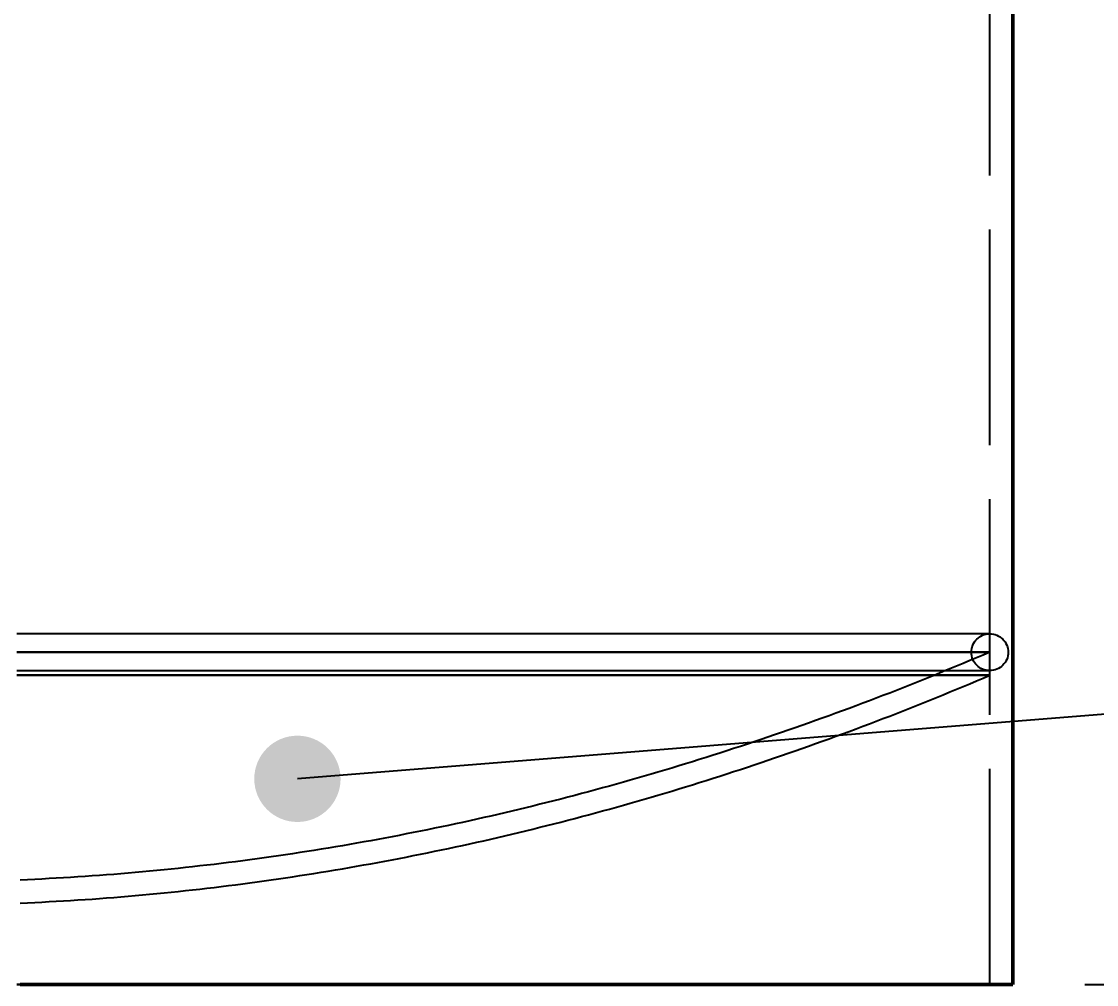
# Model space of a CAD drawing. Header units: millimetres. Extents: x 0 to 420, y 0 to 297.
# Drawn here: x 86.02 to 100.96, y 171 to 184.39 of the extents above; entities that cross this region are included whole.
import ezdxf

# ---------------------------------------------------------------- set-up
doc = ezdxf.new("R2010")
doc.units = ezdxf.units.MM
doc.linetypes.add('ISO02-TRAZOS', pattern=[3.75, 3, -0.75])
for name, color, linetype, lineweight in [('01-VISIBLE', 7, 'CONTINUOUS', 50), ('02-OCULTA', 4, 'ISO02-TRAZOS', 25), ('04-COTA', 3, 'CONTINUOUS', 25), ('08-FINA', 5, 'CONTINUOUS', 25)]:
    doc.layers.add(name, color=color, linetype=linetype, lineweight=lineweight)
doc.styles.add('ISO3098', font='isocpeur.ttf')
doc.dimstyles.new('FLAMA-ISO', dxfattribs={"dimtxt": 3.5, "dimasz": 3, "dimexe": 2, "dimexo": 1, "dimgap": 1, "dimtad": 1, "dimdec": 1, "dimtxsty": 'ISO3098', "dimcen": 2.5, "dimclrd": 3, "dimclre": 3, "dimclrt": 3, "dimazin": 3, "dimtfac": 1, "dimtmove": 0, "dimatfit": 3, "dimlwd": 25, "dimlwe": 25})

msp = doc.modelspace()

# ---------------------------------------------------------------- hatches: boundary and pattern name
at = {"layer": '08-FINA'}
h = msp.add_hatch(color=7, dxfattribs=at)
h.dxf.hatch_style = 1
edge = h.paths.add_edge_path()
edge.add_arc((89.855, 173.86), 0.6, 0, 360)

# ---------------------------------------------------------------- linework, layer by layer
at = {"layer": '01-VISIBLE'}
msp.add_line((99.8, 171), (99.8, 192.78), dxfattribs=at)
msp.add_lwpolyline([(86, 171), (86.1, 171), (86.2, 171), (86.3, 171), (86.4, 171), (86.5, 171), (86.6, 171), (86.7, 171), (86.8, 171), (86.9, 171), (87, 171), (87.1, 171), (87.2, 171), (87.3, 171), (87.4, 171), (87.5, 171), (87.6, 171), (87.7, 171), (87.8, 171), (87.9, 171), (88, 171), (88.1, 171), (88.2, 171), (88.3, 171), (88.4, 171), (88.5, 171), (88.6, 171), (88.7, 171), (88.8, 171), (88.9, 171), (89, 171), (89.1, 171), (89.2, 171), (89.3, 171), (89.4, 171), (89.5, 171), (89.6, 171), (89.7, 171), (89.8, 171), (89.9, 171), (90, 171), (90.1, 171), (90.2, 171), (90.3, 171), (90.4, 171), (90.5, 171), (90.6, 171), (90.7, 171), (90.8, 171), (90.9, 171), (91, 171), (91.1, 171), (91.2, 171), (91.3, 171), (91.4, 171), (91.5, 171), (91.6, 171), (91.7, 171), (91.8, 171), (91.9, 171), (92, 171), (92.1, 171), (92.2, 171), (92.3, 171), (92.4, 171), (92.5, 171), (92.6, 171), (92.7, 171), (92.8, 171), (92.9, 171), (93, 171), (93.1, 171), (93.2, 171), (93.3, 171), (93.4, 171), (93.5, 171), (93.6, 171), (93.7, 171), (93.8, 171), (93.9, 171), (94, 171), (94.1, 171), (94.2, 171), (94.3, 171), (94.4, 171), (94.5, 171), (94.6, 171), (94.7, 171), (94.8, 171), (94.9, 171), (95, 171), (95.1, 171), (95.2, 171), (95.3, 171), (95.4, 171), (95.5, 171), (95.6, 171), (95.7, 171), (95.8, 171), (95.9, 171), (96, 171), (96.1, 171), (96.2, 171), (96.3, 171), (96.4, 171), (96.5, 171), (96.6, 171), (96.7, 171), (96.8, 171), (96.9, 171), (97, 171), (97.1, 171), (97.2, 171), (97.3, 171), (97.4, 171), (97.5, 171), (97.6, 171), (97.7, 171), (97.8, 171), (97.9, 171), (98, 171), (98.1, 171), (98.2, 171), (98.3, 171), (98.4, 171), (98.5, 171), (98.6, 171), (98.7, 171), (98.8, 171), (98.9, 171), (99, 171), (99.1, 171), (99.2, 171), (99.3, 171), (99.4, 171), (99.5, 171), (99.6, 171), (99.7, 171), (99.8, 171)], dxfattribs=at)
at = {"layer": '02-OCULTA'}
for p, q in [((99.48, 171), (99.48, 235.289)), ((99.48, 175.3), (99.48, 175.62))]:
    msp.add_line(p, q, dxfattribs=at)
for points in [[(99.48, 175.876), (99.38, 175.876), (99.28, 175.876), (99.179, 175.876), (99.079, 175.876), (98.979, 175.876), (98.879, 175.876), (98.779, 175.876), (98.678, 175.876), (98.578, 175.876), (98.478, 175.876), (98.378, 175.876), (98.278, 175.876), (98.177, 175.876), (98.077, 175.876), (97.977, 175.876), (97.877, 175.876), (97.777, 175.876), (97.676, 175.876), (97.576, 175.876), (97.476, 175.876), (97.376, 175.876), (97.276, 175.876), (97.175, 175.876), (97.075, 175.876), (96.975, 175.876), (96.875, 175.876), (96.775, 175.876), (96.674, 175.876), (96.574, 175.876), (96.474, 175.876), (96.374, 175.876), (96.274, 175.876), (96.173, 175.876), (96.073, 175.876), (95.973, 175.876), (95.873, 175.876), (95.773, 175.876), (95.672, 175.876), (95.572, 175.876), (95.472, 175.876), (95.372, 175.876), (95.272, 175.876), (95.171, 175.876), (95.071, 175.876), (94.971, 175.876), (94.871, 175.876), (94.771, 175.876), (94.67, 175.876), (94.57, 175.876), (94.47, 175.876), (94.37, 175.876), (94.27, 175.876), (94.169, 175.876), (94.069, 175.876), (93.969, 175.876), (93.869, 175.876), (93.769, 175.876), (93.668, 175.876), (93.568, 175.876), (93.468, 175.876), (93.368, 175.876), (93.268, 175.876), (93.167, 175.876), (93.067, 175.876), (92.967, 175.876), (92.867, 175.876), (92.767, 175.876), (92.666, 175.876), (92.566, 175.876), (92.466, 175.876), (92.366, 175.876), (92.266, 175.876), (92.165, 175.876), (92.065, 175.876), (91.965, 175.876), (91.865, 175.876), (91.765, 175.876), (91.664, 175.876), (91.564, 175.876), (91.464, 175.876), (91.364, 175.876), (91.264, 175.876), (91.163, 175.876), (91.063, 175.876), (90.963, 175.876), (90.863, 175.876), (90.763, 175.876), (90.662, 175.876), (90.562, 175.876), (90.462, 175.876), (90.362, 175.876), (90.262, 175.876), (90.161, 175.876), (90.061, 175.876), (89.961, 175.876), (89.861, 175.876), (89.761, 175.876), (89.66, 175.876), (89.56, 175.876), (89.46, 175.876), (89.36, 175.876), (89.26, 175.876), (89.159, 175.876), (89.059, 175.876), (88.959, 175.876), (88.859, 175.876), (88.759, 175.876), (88.658, 175.876), (88.558, 175.876), (88.458, 175.876), (88.358, 175.876), (88.258, 175.876), (88.157, 175.876), (88.057, 175.876), (87.957, 175.876), (87.857, 175.876), (87.757, 175.876), (87.656, 175.876), (87.556, 175.876), (87.456, 175.876), (87.356, 175.876), (87.256, 175.876), (87.155, 175.876), (87.055, 175.876), (86.955, 175.876), (86.855, 175.876), (86.755, 175.876), (86.654, 175.876), (86.554, 175.876), (86.454, 175.876), (86.354, 175.876), (86.254, 175.876), (86.153, 175.876), (86.053, 175.876), (85.953, 175.876)], [(99.48, 175.876), (99.38, 175.876), (99.28, 175.876), (99.179, 175.876), (99.079, 175.876), (98.979, 175.876), (98.879, 175.876), (98.779, 175.876), (98.678, 175.876), (98.578, 175.876), (98.478, 175.876), (98.378, 175.876), (98.278, 175.876), (98.177, 175.876), (98.077, 175.876), (97.977, 175.876), (97.877, 175.876), (97.777, 175.876), (97.676, 175.876), (97.576, 175.876), (97.476, 175.876), (97.376, 175.876), (97.276, 175.876), (97.175, 175.876), (97.075, 175.876), (96.975, 175.876), (96.875, 175.876), (96.775, 175.876), (96.674, 175.876), (96.574, 175.876), (96.474, 175.876), (96.374, 175.876), (96.274, 175.876), (96.173, 175.876), (96.073, 175.876), (95.973, 175.876), (95.873, 175.876), (95.773, 175.876), (95.672, 175.876), (95.572, 175.876), (95.472, 175.876), (95.372, 175.876), (95.272, 175.876), (95.171, 175.876), (95.071, 175.876), (94.971, 175.876), (94.871, 175.876), (94.771, 175.876), (94.67, 175.876), (94.57, 175.876), (94.47, 175.876), (94.37, 175.876), (94.27, 175.876), (94.169, 175.876), (94.069, 175.876), (93.969, 175.876), (93.869, 175.876), (93.769, 175.876), (93.668, 175.876), (93.568, 175.876), (93.468, 175.876), (93.368, 175.876), (93.268, 175.876), (93.167, 175.876), (93.067, 175.876), (92.967, 175.876), (92.867, 175.876), (92.767, 175.876), (92.666, 175.876), (92.566, 175.876), (92.466, 175.876), (92.366, 175.876), (92.266, 175.876), (92.165, 175.876), (92.065, 175.876), (91.965, 175.876), (91.865, 175.876), (91.765, 175.876), (91.664, 175.876), (91.564, 175.876), (91.464, 175.876), (91.364, 175.876), (91.264, 175.876), (91.163, 175.876), (91.063, 175.876), (90.963, 175.876), (90.863, 175.876), (90.763, 175.876), (90.662, 175.876), (90.562, 175.876), (90.462, 175.876), (90.362, 175.876), (90.262, 175.876), (90.161, 175.876), (90.061, 175.876), (89.961, 175.876), (89.861, 175.876), (89.761, 175.876), (89.66, 175.876), (89.56, 175.876), (89.46, 175.876), (89.36, 175.876), (89.26, 175.876), (89.159, 175.876), (89.059, 175.876), (88.959, 175.876), (88.859, 175.876), (88.759, 175.876), (88.658, 175.876), (88.558, 175.876), (88.458, 175.876), (88.358, 175.876), (88.258, 175.876), (88.157, 175.876), (88.057, 175.876), (87.957, 175.876), (87.857, 175.876), (87.757, 175.876), (87.656, 175.876), (87.556, 175.876), (87.456, 175.876), (87.356, 175.876), (87.256, 175.876), (87.155, 175.876), (87.055, 175.876), (86.955, 175.876), (86.855, 175.876), (86.755, 175.876), (86.654, 175.876), (86.554, 175.876), (86.454, 175.876), (86.354, 175.876), (86.254, 175.876), (86.153, 175.876), (86.053, 175.876), (85.953, 175.876)], [(99.48, 175.62), (99.38, 175.62), (99.28, 175.62), (99.179, 175.62), (99.079, 175.62), (98.979, 175.62), (98.879, 175.62), (98.779, 175.62), (98.678, 175.62), (98.578, 175.62), (98.478, 175.62), (98.378, 175.62), (98.278, 175.62), (98.177, 175.62), (98.077, 175.62), (97.977, 175.62), (97.877, 175.62), (97.777, 175.62), (97.676, 175.62), (97.576, 175.62), (97.476, 175.62), (97.376, 175.62), (97.276, 175.62), (97.175, 175.62), (97.075, 175.62), (96.975, 175.62), (96.875, 175.62), (96.775, 175.62), (96.674, 175.62), (96.574, 175.62), (96.474, 175.62), (96.374, 175.62), (96.274, 175.62), (96.173, 175.62), (96.073, 175.62), (95.973, 175.62), (95.873, 175.62), (95.773, 175.62), (95.672, 175.62), (95.572, 175.62), (95.472, 175.62), (95.372, 175.62), (95.272, 175.62), (95.171, 175.62), (95.071, 175.62), (94.971, 175.62), (94.871, 175.62), (94.771, 175.62), (94.67, 175.62), (94.57, 175.62), (94.47, 175.62), (94.37, 175.62), (94.27, 175.62), (94.169, 175.62), (94.069, 175.62), (93.969, 175.62), (93.869, 175.62), (93.769, 175.62), (93.668, 175.62), (93.568, 175.62), (93.468, 175.62), (93.368, 175.62), (93.268, 175.62), (93.167, 175.62), (93.067, 175.62), (92.967, 175.62), (92.867, 175.62), (92.767, 175.62), (92.666, 175.62), (92.566, 175.62), (92.466, 175.62), (92.366, 175.62), (92.266, 175.62), (92.165, 175.62), (92.065, 175.62), (91.965, 175.62), (91.865, 175.62), (91.765, 175.62), (91.664, 175.62), (91.564, 175.62), (91.464, 175.62), (91.364, 175.62), (91.264, 175.62), (91.163, 175.62), (91.063, 175.62), (90.963, 175.62), (90.863, 175.62), (90.763, 175.62), (90.662, 175.62), (90.562, 175.62), (90.462, 175.62), (90.362, 175.62), (90.262, 175.62), (90.161, 175.62), (90.061, 175.62), (89.961, 175.62), (89.861, 175.62), (89.761, 175.62), (89.66, 175.62), (89.56, 175.62), (89.46, 175.62), (89.36, 175.62), (89.26, 175.62), (89.159, 175.62), (89.059, 175.62), (88.959, 175.62), (88.859, 175.62), (88.759, 175.62), (88.658, 175.62), (88.558, 175.62), (88.458, 175.62), (88.358, 175.62), (88.258, 175.62), (88.157, 175.62), (88.057, 175.62), (87.957, 175.62), (87.857, 175.62), (87.757, 175.62), (87.656, 175.62), (87.556, 175.62), (87.456, 175.62), (87.356, 175.62), (87.256, 175.62), (87.155, 175.62), (87.055, 175.62), (86.955, 175.62), (86.855, 175.62), (86.755, 175.62), (86.654, 175.62), (86.554, 175.62), (86.454, 175.62), (86.354, 175.62), (86.254, 175.62), (86.153, 175.62), (86.053, 175.62), (85.953, 175.62)], [(85.953, 175.62), (86.053, 175.62), (86.153, 175.62), (86.254, 175.62), (86.354, 175.62), (86.454, 175.62), (86.554, 175.62), (86.654, 175.62), (86.755, 175.62), (86.855, 175.62), (86.955, 175.62), (87.055, 175.62), (87.155, 175.62), (87.256, 175.62), (87.356, 175.62), (87.456, 175.62), (87.556, 175.62), (87.656, 175.62), (87.757, 175.62), (87.857, 175.62), (87.957, 175.62), (88.057, 175.62), (88.157, 175.62), (88.258, 175.62), (88.358, 175.62), (88.458, 175.62), (88.558, 175.62), (88.658, 175.62), (88.759, 175.62), (88.859, 175.62), (88.959, 175.62), (89.059, 175.62), (89.159, 175.62), (89.26, 175.62), (89.36, 175.62), (89.46, 175.62), (89.56, 175.62), (89.66, 175.62), (89.761, 175.62), (89.861, 175.62), (89.961, 175.62), (90.061, 175.62), (90.161, 175.62), (90.262, 175.62), (90.362, 175.62), (90.462, 175.62), (90.562, 175.62), (90.662, 175.62), (90.763, 175.62), (90.863, 175.62), (90.963, 175.62), (91.063, 175.62), (91.163, 175.62), (91.264, 175.62), (91.364, 175.62), (91.464, 175.62), (91.564, 175.62), (91.664, 175.62), (91.765, 175.62), (91.865, 175.62), (91.965, 175.62), (92.065, 175.62), (92.165, 175.62), (92.266, 175.62), (92.366, 175.62), (92.466, 175.62), (92.566, 175.62), (92.666, 175.62), (92.767, 175.62), (92.867, 175.62), (92.967, 175.62), (93.067, 175.62), (93.167, 175.62), (93.268, 175.62), (93.368, 175.62), (93.468, 175.62), (93.568, 175.62), (93.668, 175.62), (93.769, 175.62), (93.869, 175.62), (93.969, 175.62), (94.069, 175.62), (94.169, 175.62), (94.27, 175.62), (94.37, 175.62), (94.47, 175.62), (94.57, 175.62), (94.67, 175.62), (94.771, 175.62), (94.871, 175.62), (94.971, 175.62), (95.071, 175.62), (95.171, 175.62), (95.272, 175.62), (95.372, 175.62), (95.472, 175.62), (95.572, 175.62), (95.672, 175.62), (95.773, 175.62), (95.873, 175.62), (95.973, 175.62), (96.073, 175.62), (96.173, 175.62), (96.274, 175.62), (96.374, 175.62), (96.474, 175.62), (96.574, 175.62), (96.674, 175.62), (96.775, 175.62), (96.875, 175.62), (96.975, 175.62), (97.075, 175.62), (97.175, 175.62), (97.276, 175.62), (97.376, 175.62), (97.476, 175.62), (97.576, 175.62), (97.676, 175.62), (97.777, 175.62), (97.877, 175.62), (97.977, 175.62), (98.077, 175.62), (98.177, 175.62), (98.278, 175.62), (98.378, 175.62), (98.478, 175.62), (98.578, 175.62), (98.678, 175.62), (98.779, 175.62), (98.879, 175.62), (98.979, 175.62), (99.079, 175.62), (99.179, 175.62), (99.28, 175.62), (99.38, 175.62), (99.48, 175.62)], [(99.48, 175.62), (99.388, 175.581), (99.296, 175.542), (99.203, 175.503), (99.111, 175.464), (99.018, 175.426), (98.926, 175.388), (98.833, 175.35), (98.74, 175.312), (98.648, 175.274), (98.555, 175.237), (98.462, 175.2), (98.369, 175.163), (98.275, 175.126), (98.182, 175.09), (98.089, 175.053), (97.995, 175.017), (97.902, 174.981), (97.808, 174.946), (97.715, 174.91), (97.621, 174.875), (97.527, 174.84), (97.433, 174.805), (97.339, 174.771), (97.245, 174.737), (97.151, 174.702), (97.056, 174.669), (96.962, 174.635), (96.868, 174.601), (96.773, 174.568), (96.679, 174.535), (96.584, 174.503), (96.489, 174.47), (96.394, 174.438), (96.3, 174.406), (96.205, 174.374), (96.11, 174.342), (96.014, 174.311), (95.919, 174.28), (95.824, 174.249), (95.729, 174.218), (95.633, 174.188), (95.538, 174.158), (95.442, 174.128), (95.347, 174.098), (95.251, 174.068), (95.155, 174.039), (95.059, 174.01), (94.963, 173.981), (94.867, 173.953), (94.771, 173.925), (94.675, 173.897), (94.579, 173.869), (94.482, 173.841), (94.386, 173.814), (94.29, 173.787), (94.193, 173.76), (94.097, 173.733), (94, 173.707), (93.903, 173.681), (93.806, 173.655), (93.71, 173.63), (93.613, 173.604), (93.516, 173.579), (93.419, 173.555), (93.322, 173.53), (93.224, 173.506), (93.127, 173.482), (93.03, 173.458), (92.933, 173.434), (92.835, 173.411), (92.738, 173.388), (92.64, 173.365), (92.543, 173.343), (92.445, 173.32), (92.347, 173.298), (92.25, 173.277), (92.152, 173.255), (92.054, 173.234), (91.956, 173.213), (91.858, 173.192), (91.76, 173.172), (91.662, 173.152), (91.564, 173.132), (91.465, 173.112), (91.367, 173.093), (91.269, 173.074), (91.17, 173.055), (91.072, 173.036), (90.974, 173.018), (90.875, 173), (90.776, 172.982), (90.678, 172.964), (90.579, 172.947), (90.48, 172.93), (90.382, 172.914), (90.283, 172.897), (90.184, 172.881), (90.085, 172.865), (89.986, 172.849), (89.887, 172.834), (89.788, 172.819), (89.689, 172.804), (89.59, 172.79), (89.491, 172.775), (89.392, 172.761), (89.293, 172.748), (89.193, 172.734), (89.094, 172.721), (88.995, 172.708), (88.895, 172.696), (88.796, 172.683), (88.697, 172.671), (88.597, 172.66), (88.498, 172.648), (88.398, 172.637), (88.299, 172.626), (88.199, 172.615), (88.099, 172.605), (88, 172.595), (87.9, 172.585), (87.8, 172.576), (87.701, 172.566), (87.601, 172.557), (87.501, 172.549), (87.401, 172.54), (87.301, 172.532), (87.202, 172.524), (87.102, 172.517), (87.002, 172.509), (86.902, 172.502), (86.802, 172.496), (86.702, 172.489), (86.602, 172.483), (86.502, 172.477), (86.402, 172.472), (86.302, 172.467), (86.202, 172.462), (86.102, 172.457), (86.002, 172.452)], [(85.953, 175.364), (86.053, 175.364), (86.153, 175.364), (86.254, 175.364), (86.354, 175.364), (86.454, 175.364), (86.554, 175.364), (86.654, 175.364), (86.755, 175.364), (86.855, 175.364), (86.955, 175.364), (87.055, 175.364), (87.155, 175.364), (87.256, 175.364), (87.356, 175.364), (87.456, 175.364), (87.556, 175.364), (87.656, 175.364), (87.757, 175.364), (87.857, 175.364), (87.957, 175.364), (88.057, 175.364), (88.157, 175.364), (88.258, 175.364), (88.358, 175.364), (88.458, 175.364), (88.558, 175.364), (88.658, 175.364), (88.759, 175.364), (88.859, 175.364), (88.959, 175.364), (89.059, 175.364), (89.159, 175.364), (89.26, 175.364), (89.36, 175.364), (89.46, 175.364), (89.56, 175.364), (89.66, 175.364), (89.761, 175.364), (89.861, 175.364), (89.961, 175.364), (90.061, 175.364), (90.161, 175.364), (90.262, 175.364), (90.362, 175.364), (90.462, 175.364), (90.562, 175.364), (90.662, 175.364), (90.763, 175.364), (90.863, 175.364), (90.963, 175.364), (91.063, 175.364), (91.163, 175.364), (91.264, 175.364), (91.364, 175.364), (91.464, 175.364), (91.564, 175.364), (91.664, 175.364), (91.765, 175.364), (91.865, 175.364), (91.965, 175.364), (92.065, 175.364), (92.165, 175.364), (92.266, 175.364), (92.366, 175.364), (92.466, 175.364), (92.566, 175.364), (92.666, 175.364), (92.767, 175.364), (92.867, 175.364), (92.967, 175.364), (93.067, 175.364), (93.167, 175.364), (93.268, 175.364), (93.368, 175.364), (93.468, 175.364), (93.568, 175.364), (93.668, 175.364), (93.769, 175.364), (93.869, 175.364), (93.969, 175.364), (94.069, 175.364), (94.169, 175.364), (94.27, 175.364), (94.37, 175.364), (94.47, 175.364), (94.57, 175.364), (94.67, 175.364), (94.771, 175.364), (94.871, 175.364), (94.971, 175.364), (95.071, 175.364), (95.171, 175.364), (95.272, 175.364), (95.372, 175.364), (95.472, 175.364), (95.572, 175.364), (95.672, 175.364), (95.773, 175.364), (95.873, 175.364), (95.973, 175.364), (96.073, 175.364), (96.173, 175.364), (96.274, 175.364), (96.374, 175.364), (96.474, 175.364), (96.574, 175.364), (96.674, 175.364), (96.775, 175.364), (96.875, 175.364), (96.975, 175.364), (97.075, 175.364), (97.175, 175.364), (97.276, 175.364), (97.376, 175.364), (97.476, 175.364), (97.576, 175.364), (97.676, 175.364), (97.777, 175.364), (97.877, 175.364), (97.977, 175.364), (98.077, 175.364), (98.177, 175.364), (98.278, 175.364), (98.378, 175.364), (98.478, 175.364), (98.578, 175.364), (98.678, 175.364), (98.779, 175.364), (98.879, 175.364), (98.979, 175.364), (99.079, 175.364), (99.179, 175.364), (99.28, 175.364), (99.38, 175.364), (99.48, 175.364)], [(85.953, 175.364), (86.053, 175.364), (86.153, 175.364), (86.254, 175.364), (86.354, 175.364), (86.454, 175.364), (86.554, 175.364), (86.654, 175.364), (86.755, 175.364), (86.855, 175.364), (86.955, 175.364), (87.055, 175.364), (87.155, 175.364), (87.256, 175.364), (87.356, 175.364), (87.456, 175.364), (87.556, 175.364), (87.656, 175.364), (87.757, 175.364), (87.857, 175.364), (87.957, 175.364), (88.057, 175.364), (88.157, 175.364), (88.258, 175.364), (88.358, 175.364), (88.458, 175.364), (88.558, 175.364), (88.658, 175.364), (88.759, 175.364), (88.859, 175.364), (88.959, 175.364), (89.059, 175.364), (89.159, 175.364), (89.26, 175.364), (89.36, 175.364), (89.46, 175.364), (89.56, 175.364), (89.66, 175.364), (89.761, 175.364), (89.861, 175.364), (89.961, 175.364), (90.061, 175.364), (90.161, 175.364), (90.262, 175.364), (90.362, 175.364), (90.462, 175.364), (90.562, 175.364), (90.662, 175.364), (90.763, 175.364), (90.863, 175.364), (90.963, 175.364), (91.063, 175.364), (91.163, 175.364), (91.264, 175.364), (91.364, 175.364), (91.464, 175.364), (91.564, 175.364), (91.664, 175.364), (91.765, 175.364), (91.865, 175.364), (91.965, 175.364), (92.065, 175.364), (92.165, 175.364), (92.266, 175.364), (92.366, 175.364), (92.466, 175.364), (92.566, 175.364), (92.666, 175.364), (92.767, 175.364), (92.867, 175.364), (92.967, 175.364), (93.067, 175.364), (93.167, 175.364), (93.268, 175.364), (93.368, 175.364), (93.468, 175.364), (93.568, 175.364), (93.668, 175.364), (93.769, 175.364), (93.869, 175.364), (93.969, 175.364), (94.069, 175.364), (94.169, 175.364), (94.27, 175.364), (94.37, 175.364), (94.47, 175.364), (94.57, 175.364), (94.67, 175.364), (94.771, 175.364), (94.871, 175.364), (94.971, 175.364), (95.071, 175.364), (95.171, 175.364), (95.272, 175.364), (95.372, 175.364), (95.472, 175.364), (95.572, 175.364), (95.672, 175.364), (95.773, 175.364), (95.873, 175.364), (95.973, 175.364), (96.073, 175.364), (96.173, 175.364), (96.274, 175.364), (96.374, 175.364), (96.474, 175.364), (96.574, 175.364), (96.674, 175.364), (96.775, 175.364), (96.875, 175.364), (96.975, 175.364), (97.075, 175.364), (97.175, 175.364), (97.276, 175.364), (97.376, 175.364), (97.476, 175.364), (97.576, 175.364), (97.676, 175.364), (97.777, 175.364), (97.877, 175.364), (97.977, 175.364), (98.077, 175.364), (98.177, 175.364), (98.278, 175.364), (98.378, 175.364), (98.478, 175.364), (98.578, 175.364), (98.678, 175.364), (98.779, 175.364), (98.879, 175.364), (98.979, 175.364), (99.079, 175.364), (99.179, 175.364), (99.28, 175.364), (99.38, 175.364), (99.48, 175.364)], [(99.48, 175.3), (99.38, 175.3), (99.28, 175.3), (99.179, 175.3), (99.079, 175.3), (98.979, 175.3), (98.879, 175.3), (98.779, 175.3), (98.678, 175.3), (98.578, 175.3), (98.478, 175.3), (98.378, 175.3), (98.278, 175.3), (98.177, 175.3), (98.077, 175.3), (97.977, 175.3), (97.877, 175.3), (97.777, 175.3), (97.676, 175.3), (97.576, 175.3), (97.476, 175.3), (97.376, 175.3), (97.276, 175.3), (97.175, 175.3), (97.075, 175.3), (96.975, 175.3), (96.875, 175.3), (96.775, 175.3), (96.674, 175.3), (96.574, 175.3), (96.474, 175.3), (96.374, 175.3), (96.274, 175.3), (96.173, 175.3), (96.073, 175.3), (95.973, 175.3), (95.873, 175.3), (95.773, 175.3), (95.672, 175.3), (95.572, 175.3), (95.472, 175.3), (95.372, 175.3), (95.272, 175.3), (95.171, 175.3), (95.071, 175.3), (94.971, 175.3), (94.871, 175.3), (94.771, 175.3), (94.67, 175.3), (94.57, 175.3), (94.47, 175.3), (94.37, 175.3), (94.27, 175.3), (94.169, 175.3), (94.069, 175.3), (93.969, 175.3), (93.869, 175.3), (93.769, 175.3), (93.668, 175.3), (93.568, 175.3), (93.468, 175.3), (93.368, 175.3), (93.268, 175.3), (93.167, 175.3), (93.067, 175.3), (92.967, 175.3), (92.867, 175.3), (92.767, 175.3), (92.666, 175.3), (92.566, 175.3), (92.466, 175.3), (92.366, 175.3), (92.266, 175.3), (92.165, 175.3), (92.065, 175.3), (91.965, 175.3), (91.865, 175.3), (91.765, 175.3), (91.664, 175.3), (91.564, 175.3), (91.464, 175.3), (91.364, 175.3), (91.264, 175.3), (91.163, 175.3), (91.063, 175.3), (90.963, 175.3), (90.863, 175.3), (90.763, 175.3), (90.662, 175.3), (90.562, 175.3), (90.462, 175.3), (90.362, 175.3), (90.262, 175.3), (90.161, 175.3), (90.061, 175.3), (89.961, 175.3), (89.861, 175.3), (89.761, 175.3), (89.66, 175.3), (89.56, 175.3), (89.46, 175.3), (89.36, 175.3), (89.26, 175.3), (89.159, 175.3), (89.059, 175.3), (88.959, 175.3), (88.859, 175.3), (88.759, 175.3), (88.658, 175.3), (88.558, 175.3), (88.458, 175.3), (88.358, 175.3), (88.258, 175.3), (88.157, 175.3), (88.057, 175.3), (87.957, 175.3), (87.857, 175.3), (87.757, 175.3), (87.656, 175.3), (87.556, 175.3), (87.456, 175.3), (87.356, 175.3), (87.256, 175.3), (87.155, 175.3), (87.055, 175.3), (86.955, 175.3), (86.855, 175.3), (86.755, 175.3), (86.654, 175.3), (86.554, 175.3), (86.454, 175.3), (86.354, 175.3), (86.254, 175.3), (86.153, 175.3), (86.053, 175.3), (85.953, 175.3)], [(85.953, 175.3), (86.053, 175.3), (86.153, 175.3), (86.254, 175.3), (86.354, 175.3), (86.454, 175.3), (86.554, 175.3), (86.654, 175.3), (86.755, 175.3), (86.855, 175.3), (86.955, 175.3), (87.055, 175.3), (87.155, 175.3), (87.256, 175.3), (87.356, 175.3), (87.456, 175.3), (87.556, 175.3), (87.656, 175.3), (87.757, 175.3), (87.857, 175.3), (87.957, 175.3), (88.057, 175.3), (88.157, 175.3), (88.258, 175.3), (88.358, 175.3), (88.458, 175.3), (88.558, 175.3), (88.658, 175.3), (88.759, 175.3), (88.859, 175.3), (88.959, 175.3), (89.059, 175.3), (89.159, 175.3), (89.26, 175.3), (89.36, 175.3), (89.46, 175.3), (89.56, 175.3), (89.66, 175.3), (89.761, 175.3), (89.861, 175.3), (89.961, 175.3), (90.061, 175.3), (90.161, 175.3), (90.262, 175.3), (90.362, 175.3), (90.462, 175.3), (90.562, 175.3), (90.662, 175.3), (90.763, 175.3), (90.863, 175.3), (90.963, 175.3), (91.063, 175.3), (91.163, 175.3), (91.264, 175.3), (91.364, 175.3), (91.464, 175.3), (91.564, 175.3), (91.664, 175.3), (91.765, 175.3), (91.865, 175.3), (91.965, 175.3), (92.065, 175.3), (92.165, 175.3), (92.266, 175.3), (92.366, 175.3), (92.466, 175.3), (92.566, 175.3), (92.666, 175.3), (92.767, 175.3), (92.867, 175.3), (92.967, 175.3), (93.067, 175.3), (93.167, 175.3), (93.268, 175.3), (93.368, 175.3), (93.468, 175.3), (93.568, 175.3), (93.668, 175.3), (93.769, 175.3), (93.869, 175.3), (93.969, 175.3), (94.069, 175.3), (94.169, 175.3), (94.27, 175.3), (94.37, 175.3), (94.47, 175.3), (94.57, 175.3), (94.67, 175.3), (94.771, 175.3), (94.871, 175.3), (94.971, 175.3), (95.071, 175.3), (95.171, 175.3), (95.272, 175.3), (95.372, 175.3), (95.472, 175.3), (95.572, 175.3), (95.672, 175.3), (95.773, 175.3), (95.873, 175.3), (95.973, 175.3), (96.073, 175.3), (96.173, 175.3), (96.274, 175.3), (96.374, 175.3), (96.474, 175.3), (96.574, 175.3), (96.674, 175.3), (96.775, 175.3), (96.875, 175.3), (96.975, 175.3), (97.075, 175.3), (97.175, 175.3), (97.276, 175.3), (97.376, 175.3), (97.476, 175.3), (97.576, 175.3), (97.676, 175.3), (97.777, 175.3), (97.877, 175.3), (97.977, 175.3), (98.077, 175.3), (98.177, 175.3), (98.278, 175.3), (98.378, 175.3), (98.478, 175.3), (98.578, 175.3), (98.678, 175.3), (98.779, 175.3), (98.879, 175.3), (98.979, 175.3), (99.079, 175.3), (99.179, 175.3), (99.28, 175.3), (99.38, 175.3), (99.48, 175.3)], [(86.002, 172.132), (86.102, 172.137), (86.202, 172.142), (86.302, 172.147), (86.402, 172.152), (86.502, 172.157), (86.602, 172.163), (86.702, 172.169), (86.802, 172.176), (86.902, 172.182), (87.002, 172.189), (87.102, 172.197), (87.202, 172.204), (87.301, 172.212), (87.401, 172.22), (87.501, 172.229), (87.601, 172.237), (87.701, 172.246), (87.8, 172.256), (87.9, 172.265), (88, 172.275), (88.099, 172.285), (88.199, 172.295), (88.299, 172.306), (88.398, 172.317), (88.498, 172.328), (88.597, 172.34), (88.697, 172.351), (88.796, 172.363), (88.895, 172.376), (88.995, 172.388), (89.094, 172.401), (89.193, 172.414), (89.293, 172.428), (89.392, 172.441), (89.491, 172.455), (89.59, 172.47), (89.689, 172.484), (89.788, 172.499), (89.887, 172.514), (89.986, 172.529), (90.085, 172.545), (90.184, 172.561), (90.283, 172.577), (90.382, 172.594), (90.48, 172.61), (90.579, 172.627), (90.678, 172.644), (90.776, 172.662), (90.875, 172.68), (90.974, 172.698), (91.072, 172.716), (91.17, 172.735), (91.269, 172.754), (91.367, 172.773), (91.465, 172.792), (91.564, 172.812), (91.662, 172.832), (91.76, 172.852), (91.858, 172.872), (91.956, 172.893), (92.054, 172.914), (92.152, 172.935), (92.25, 172.957), (92.347, 172.978), (92.445, 173), (92.543, 173.023), (92.64, 173.045), (92.738, 173.068), (92.835, 173.091), (92.933, 173.114), (93.03, 173.138), (93.127, 173.162), (93.224, 173.186), (93.322, 173.21), (93.419, 173.235), (93.516, 173.259), (93.613, 173.284), (93.71, 173.31), (93.806, 173.335), (93.903, 173.361), (94, 173.387), (94.097, 173.413), (94.193, 173.44), (94.29, 173.467), (94.386, 173.494), (94.482, 173.521), (94.579, 173.549), (94.675, 173.577), (94.771, 173.605), (94.867, 173.633), (94.963, 173.661), (95.059, 173.69), (95.155, 173.719), (95.251, 173.748), (95.347, 173.778), (95.442, 173.808), (95.538, 173.838), (95.633, 173.868), (95.729, 173.898), (95.824, 173.929), (95.919, 173.96), (96.014, 173.991), (96.11, 174.022), (96.205, 174.054), (96.3, 174.086), (96.394, 174.118), (96.489, 174.15), (96.584, 174.183), (96.679, 174.215), (96.773, 174.248), (96.868, 174.281), (96.962, 174.315), (97.056, 174.349), (97.151, 174.382), (97.245, 174.417), (97.339, 174.451), (97.433, 174.485), (97.527, 174.52), (97.621, 174.555), (97.715, 174.59), (97.808, 174.626), (97.902, 174.661), (97.995, 174.697), (98.089, 174.733), (98.182, 174.77), (98.275, 174.806), (98.369, 174.843), (98.462, 174.88), (98.555, 174.917), (98.648, 174.954), (98.74, 174.992), (98.833, 175.03), (98.926, 175.068), (99.018, 175.106), (99.111, 175.144), (99.203, 175.183), (99.296, 175.222), (99.388, 175.261), (99.48, 175.3)], [(99.48, 171), (99.38, 171), (99.28, 171), (99.179, 171), (99.079, 171), (98.979, 171), (98.879, 171), (98.779, 171), (98.678, 171), (98.578, 171), (98.478, 171), (98.378, 171), (98.278, 171), (98.177, 171), (98.077, 171), (97.977, 171), (97.877, 171), (97.777, 171), (97.676, 171), (97.576, 171), (97.476, 171), (97.376, 171), (97.276, 171), (97.175, 171), (97.075, 171), (96.975, 171), (96.875, 171), (96.775, 171), (96.674, 171), (96.574, 171), (96.474, 171), (96.374, 171), (96.274, 171), (96.173, 171), (96.073, 171), (95.973, 171), (95.873, 171), (95.773, 171), (95.672, 171), (95.572, 171), (95.472, 171), (95.372, 171), (95.272, 171), (95.171, 171), (95.071, 171), (94.971, 171), (94.871, 171), (94.771, 171), (94.67, 171), (94.57, 171), (94.47, 171), (94.37, 171), (94.27, 171), (94.169, 171), (94.069, 171), (93.969, 171), (93.869, 171), (93.769, 171), (93.668, 171), (93.568, 171), (93.468, 171), (93.368, 171), (93.268, 171), (93.167, 171), (93.067, 171), (92.967, 171), (92.867, 171), (92.767, 171), (92.666, 171), (92.566, 171), (92.466, 171), (92.366, 171), (92.266, 171), (92.165, 171), (92.065, 171), (91.965, 171), (91.865, 171), (91.765, 171), (91.664, 171), (91.564, 171), (91.464, 171), (91.364, 171), (91.264, 171), (91.163, 171), (91.063, 171), (90.963, 171), (90.863, 171), (90.763, 171), (90.662, 171), (90.562, 171), (90.462, 171), (90.362, 171), (90.262, 171), (90.161, 171), (90.061, 171), (89.961, 171), (89.861, 171), (89.761, 171), (89.66, 171), (89.56, 171), (89.46, 171), (89.36, 171), (89.26, 171), (89.159, 171), (89.059, 171), (88.959, 171), (88.859, 171), (88.759, 171), (88.658, 171), (88.558, 171), (88.458, 171), (88.358, 171), (88.258, 171), (88.157, 171), (88.057, 171), (87.957, 171), (87.857, 171), (87.757, 171), (87.656, 171), (87.556, 171), (87.456, 171), (87.356, 171), (87.256, 171), (87.155, 171), (87.055, 171), (86.955, 171), (86.855, 171), (86.755, 171), (86.654, 171), (86.554, 171), (86.454, 171), (86.354, 171), (86.254, 171), (86.153, 171), (86.053, 171), (85.953, 171)], [(85.953, 171), (86.053, 171), (86.153, 171), (86.254, 171), (86.354, 171), (86.454, 171), (86.554, 171), (86.654, 171), (86.755, 171), (86.855, 171), (86.955, 171), (87.055, 171), (87.155, 171), (87.256, 171), (87.356, 171), (87.456, 171), (87.556, 171), (87.656, 171), (87.757, 171), (87.857, 171), (87.957, 171), (88.057, 171), (88.157, 171), (88.258, 171), (88.358, 171), (88.458, 171), (88.558, 171), (88.658, 171), (88.759, 171), (88.859, 171), (88.959, 171), (89.059, 171), (89.159, 171), (89.26, 171), (89.36, 171), (89.46, 171), (89.56, 171), (89.66, 171), (89.761, 171), (89.861, 171), (89.961, 171), (90.061, 171), (90.161, 171), (90.262, 171), (90.362, 171), (90.462, 171), (90.562, 171), (90.662, 171), (90.763, 171), (90.863, 171), (90.963, 171), (91.063, 171), (91.163, 171), (91.264, 171), (91.364, 171), (91.464, 171), (91.564, 171), (91.664, 171), (91.765, 171), (91.865, 171), (91.965, 171), (92.065, 171), (92.165, 171), (92.266, 171), (92.366, 171), (92.466, 171), (92.566, 171), (92.666, 171), (92.767, 171), (92.867, 171), (92.967, 171), (93.067, 171), (93.167, 171), (93.268, 171), (93.368, 171), (93.468, 171), (93.568, 171), (93.668, 171), (93.769, 171), (93.869, 171), (93.969, 171), (94.069, 171), (94.169, 171), (94.27, 171), (94.37, 171), (94.47, 171), (94.57, 171), (94.67, 171), (94.771, 171), (94.871, 171), (94.971, 171), (95.071, 171), (95.171, 171), (95.272, 171), (95.372, 171), (95.472, 171), (95.572, 171), (95.672, 171), (95.773, 171), (95.873, 171), (95.973, 171), (96.073, 171), (96.173, 171), (96.274, 171), (96.374, 171), (96.474, 171), (96.574, 171), (96.674, 171), (96.775, 171), (96.875, 171), (96.975, 171), (97.075, 171), (97.175, 171), (97.276, 171), (97.376, 171), (97.476, 171), (97.576, 171), (97.676, 171), (97.777, 171), (97.877, 171), (97.977, 171), (98.077, 171), (98.177, 171), (98.278, 171), (98.378, 171), (98.478, 171), (98.578, 171), (98.678, 171), (98.779, 171), (98.879, 171), (98.979, 171), (99.079, 171), (99.179, 171), (99.28, 171), (99.38, 171), (99.48, 171)], [(99.8, 171), (99.7, 171), (99.6, 171), (99.5, 171), (99.4, 171), (99.3, 171), (99.2, 171), (99.1, 171), (99, 171), (98.9, 171), (98.8, 171), (98.7, 171), (98.6, 171), (98.5, 171), (98.4, 171), (98.3, 171), (98.2, 171), (98.1, 171), (98, 171), (97.9, 171), (97.8, 171), (97.7, 171), (97.6, 171), (97.5, 171), (97.4, 171), (97.3, 171), (97.2, 171), (97.1, 171), (97, 171), (96.9, 171), (96.8, 171), (96.7, 171), (96.6, 171), (96.5, 171), (96.4, 171), (96.3, 171), (96.2, 171), (96.1, 171), (96, 171), (95.9, 171), (95.8, 171), (95.7, 171), (95.6, 171), (95.5, 171), (95.4, 171), (95.3, 171), (95.2, 171), (95.1, 171), (95, 171), (94.9, 171), (94.8, 171), (94.7, 171), (94.6, 171), (94.5, 171), (94.4, 171), (94.3, 171), (94.2, 171), (94.1, 171), (94, 171), (93.9, 171), (93.8, 171), (93.7, 171), (93.6, 171), (93.5, 171), (93.4, 171), (93.3, 171), (93.2, 171), (93.1, 171), (93, 171), (92.9, 171), (92.8, 171), (92.7, 171), (92.6, 171), (92.5, 171), (92.4, 171), (92.3, 171), (92.2, 171), (92.1, 171), (92, 171), (91.9, 171), (91.8, 171), (91.7, 171), (91.6, 171), (91.5, 171), (91.4, 171), (91.3, 171), (91.2, 171), (91.1, 171), (91, 171), (90.9, 171), (90.8, 171), (90.7, 171), (90.6, 171), (90.5, 171), (90.4, 171), (90.3, 171), (90.2, 171), (90.1, 171), (90, 171), (89.9, 171), (89.8, 171), (89.7, 171), (89.6, 171), (89.5, 171), (89.4, 171), (89.3, 171), (89.2, 171), (89.1, 171), (89, 171), (88.9, 171), (88.8, 171), (88.7, 171), (88.6, 171), (88.5, 171), (88.4, 171), (88.3, 171), (88.2, 171), (88.1, 171), (88, 171), (87.9, 171), (87.8, 171), (87.7, 171), (87.6, 171), (87.5, 171), (87.4, 171), (87.3, 171), (87.2, 171), (87.1, 171), (87, 171), (86.9, 171), (86.8, 171), (86.7, 171), (86.6, 171), (86.5, 171), (86.4, 171), (86.3, 171), (86.2, 171), (86.1, 171), (86, 171)]]:
    msp.add_lwpolyline(points, dxfattribs=at)
msp.add_circle((99.48, 175.62), 0.256, dxfattribs=at)
at = {"layer": '08-FINA'}
msp.add_line((125.011, 176.68), (89.855, 173.86), dxfattribs=at)

# ---------------------------------------------------------------- dimensions: what is measured, and where the dimension line sits
at = {"layer": '04-COTA'}
msp.add_linear_dim(base=(118.998, 171), p1=(99.8, 171), p2=(99.8, 194.58), angle=90, dimstyle='FLAMA-ISO', override={"dimlfac": 5}, dxfattribs=at).render()

doc.saveas('drawing.dxf')
